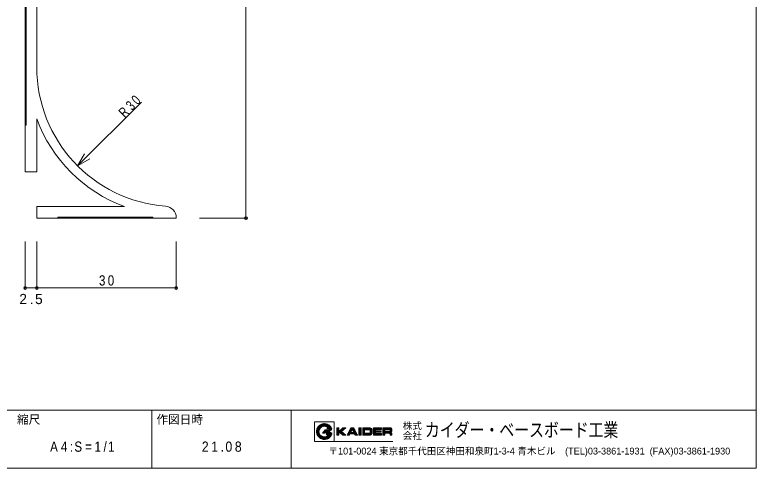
# Model space of a CAD drawing. Units: millimetres at full size, sheet at 1:1; details may follow other scales. Extents: x -141 to 141, y -98 to 98.
# Drawn here: x -18.5 to 141, y -97.5 to 0 of the extents above; entities that cross this region are included whole.
import ezdxf
from ezdxf.enums import TextEntityAlignment as Align

# ---------------------------------------------------------------- set-up
doc = ezdxf.new("R2010")
doc.units = ezdxf.units.MM
doc.header["$PDMODE"] = 32
doc.header["$PDSIZE"] = 0.6
for name, color, linetype, lineweight in [('0-0_ＫＢ製品', 2, 'Continuous', 9), ('0-3_寸法', 4, 'Continuous', 9), ('0-4_引出線字', 4, 'Continuous', 9), ('0-8_他製品', 7, 'Continuous', 9), ('F-0_図面枠', 5, 'Continuous', 9), ('F-5_F-5ﾚｲﾔ', 7, 'Continuous', 9)]:
    doc.layers.add(name, color=color, linetype=linetype, lineweight=lineweight)
doc.styles.add('HG創英角ｺﾞｼｯｸUB', font='')
doc.styles.add('HGｺﾞｼｯｸM', font='')
doc.styles.add('ＭＳ ゴシック', font='')
doc.styles.get('HG創英角ｺﾞｼｯｸUB').set_extended_font_data('HG創英角ｺﾞｼｯｸUB')
doc.styles.get('HGｺﾞｼｯｸM').set_extended_font_data('HGｺﾞｼｯｸM')
doc.styles.get('ＭＳ ゴシック').set_extended_font_data('MS Gothic')

msp = doc.modelspace()

# ---------------------------------------------------------------- linework, layer by layer
at = {"layer": '0-0_ＫＢ製品'}
for p, q in [((-13.75, -11.25), (-13.75, 53.748)), ((-16.25, -33.75), (-16.25, 46.25)), ((-13.75, -33.75), (-13.75, -22.386)), ((-16.25, -33.75), (-13.75, -33.75)), ((-13.75, -41.25), (-13.75, -43.75)), ((-13.75, -41.25), (5.114, -41.25)), ((-13.75, -43.75), (16.25, -43.75)), ((16.25, -43.75), (16.25, -43.654))]:
    msp.add_line(p, q, dxfattribs=at)
for centre, radius, start, end in [((16.25, -11.25), 30, 180, 265.58827), ((16.25, -11.25), 32, 200.36413, 249.63587), ((13.75, -43.654), 2.5, 0, 85.58827)]:
    msp.add_arc(centre, radius, start, end, dxfattribs=at)
at = {"layer": '0-3_寸法'}
for p, q in [((31.25, -43.75), (31.25, 56.25)), ((31.25, -43.75), (21.25, -43.75)), ((-16.25, -58.75), (-16.25, -48.75)), ((-13.75, -58.75), (-13.75, -48.75)), ((16.25, -58.75), (16.25, -48.75)), ((-13.75, -58.75), (-16.25, -58.75)), ((16.25, -58.75), (-13.75, -58.75))]:
    msp.add_line(p, q, dxfattribs=at)
for p in [(31.25, -43.75), (-16.25, -58.75), (-13.75, -58.75), (16.25, -58.75)]:
    msp.add_point(p, dxfattribs=at)
at = {"layer": '0-4_引出線字'}
msp.add_line((-4.963, -32.463), (-2.365, -30.963), dxfattribs=at)
msp.add_lwpolyline([(8.75, -18.75), (-4.963, -32.463), (-3.463, -29.865)], dxfattribs=at)
at = {"layer": '0-8_他製品'}
for p, q in [((-16.05, -23.75), (-16.05, 36.25)), ((-16.05, -23.75), (-16.25, -23.75)), ((11.25, -43.75), (11.25, -43.55))]:
    msp.add_line(p, q, dxfattribs=at)
msp.add_lwpolyline([(-9.25, -43.75), (-9.25, -43.55), (11.25, -43.55)], dxfattribs=at)
at = {"layer": 'F-0_図面枠'}
for p, q in [((141, 97.5), (141, -97.5)), ((-141, -85), (141, -85)), ((11, -97.5), (11, -85)), ((41, -97.5), (41, -85)), ((141, -97.5), (-141, -97.5))]:
    msp.add_line(p, q, dxfattribs=at)
at = {"layer": 'F-5_F-5ﾚｲﾔ'}
for p, q in [((46.426, -89.577), (48.077, -87.926)), ((46.428, -89.731), (47.126, -89.033)), ((46.439, -89.407), (47.907, -87.939)), ((46.475, -89.214), (47.714, -87.975)), ((46.961, -89.701), (46.475, -89.215)), ((46.962, -89.545), (46.51, -89.094)), ((46.551, -88.982), (47.482, -88.051)), ((46.98, -89.407), (46.552, -88.979)), ((47.012, -89.283), (46.601, -88.872)), ((47.055, -89.169), (46.656, -88.77)), ((47.107, -89.065), (46.716, -88.674)), ((46.746, -88.631), (47.13, -88.246)), ((47.168, -88.969), (46.782, -88.583)), ((47.237, -88.881), (46.853, -88.497)), ((47.313, -88.801), (46.929, -88.417)), ((47.397, -88.729), (47.01, -88.342)), ((47.488, -88.664), (47.096, -88.272)), ((47.588, -88.607), (47.188, -88.207)), ((47.697, -88.559), (47.285, -88.147)), ((47.816, -88.522), (47.387, -88.093)), ((47.946, -88.496), (47.496, -88.046)), ((47.506, -88.653), (48.231, -87.928)), ((48.092, -88.485), (47.611, -88.004)), ((47.719, -89.995), (48.458, -89.255)), ((48.259, -88.496), (47.734, -87.971)), ((47.786, -88.53), (48.372, -87.943)), ((48.464, -88.544), (47.865, -87.945)), ((47.875, -89.995), (48.615, -89.255)), ((47.98, -88.492), (48.504, -87.968)), ((48.797, -88.72), (48.005, -87.929)), ((48.032, -89.995), (48.771, -89.255)), ((48.142, -88.486), (48.627, -88.001)), ((49.291, -89.058), (48.158, -87.925)), ((48.285, -88.5), (48.743, -88.041)), ((48.558, -89.511), (48.306, -89.26)), ((49.448, -89.058), (48.326, -87.937)), ((48.413, -88.528), (48.853, -88.089)), ((49.05, -89.255), (48.433, -89.995)), ((48.629, -89.426), (48.458, -89.255)), ((48.503, -89.995), (49.242, -89.255)), ((49.604, -89.058), (48.516, -87.971)), ((48.53, -88.568), (48.956, -88.142)), ((48.7, -89.341), (48.615, -89.255)), ((48.636, -88.618), (49.053, -88.201)), ((48.66, -89.995), (49.399, -89.255)), ((48.877, -88.899), (48.665, -89.058)), ((48.665, -89.058), (49.728, -89.058)), ((48.735, -88.676), (49.145, -88.265)), ((49.708, -89.006), (48.744, -88.041)), ((48.822, -89.058), (48.755, -88.991)), ((48.822, -89.058), (49.39, -88.49)), ((48.825, -88.743), (49.232, -88.335)), ((48.978, -89.058), (48.844, -88.924)), ((48.867, -89.474), (49.086, -89.255)), ((48.901, -88.823), (49.314, -88.41)), ((49.135, -89.058), (48.902, -88.825)), ((48.978, -89.058), (49.462, -88.575)), ((49.05, -89.255), (49.712, -89.255)), ((49.537, -88.679), (49.071, -88.213)), ((49.321, -89.49), (49.086, -89.255)), ((49.712, -89.255), (49.096, -89.625)), ((49.135, -89.058), (49.528, -88.665)), ((49.418, -89.431), (49.242, -89.255)), ((49.291, -89.058), (49.589, -88.761)), ((49.321, -89.49), (49.555, -89.255)), ((49.516, -89.373), (49.399, -89.255)), ((49.448, -89.058), (49.644, -88.862)), ((49.614, -89.314), (49.555, -89.255)), ((49.604, -89.058), (49.693, -88.969)), ((50.802, -88.86), (50.802, -90.39)), ((50.802, -88.86), (51.227, -88.86)), ((50.802, -89.285), (51.227, -88.86)), ((50.802, -89.097), (51.039, -88.86)), ((50.802, -88.91), (50.851, -88.86)), ((50.802, -90.224), (52.166, -88.86)), ((52.194, -90.39), (50.802, -88.998)), ((50.802, -89.473), (51.227, -89.048)), ((51.58, -89.964), (50.802, -89.186)), ((50.802, -89.661), (51.227, -89.236)), ((51.227, -89.236), (50.851, -88.86)), ((51.227, -89.048), (51.039, -88.86)), ((51.227, -88.86), (51.227, -89.37)), ((51.334, -89.88), (52.353, -88.86)), ((51.503, -89.898), (52.541, -88.86)), ((51.921, -89.554), (51.619, -89.252)), ((52.022, -89.467), (51.72, -89.166)), ((52.123, -89.38), (51.821, -89.079)), ((52.73, -88.86), (51.837, -89.625)), ((52.224, -89.294), (51.922, -88.992)), ((52.325, -89.207), (52.024, -88.906)), ((52.077, -88.86), (52.73, -88.86)), ((52.426, -89.121), (52.166, -88.86)), ((52.527, -89.034), (52.353, -88.86)), ((52.628, -88.947), (52.541, -88.86)), ((52.723, -88.866), (52.729, -88.86)), ((53.777, -88.86), (53.012, -90.39)), ((53.097, -90.22), (54.047, -89.27)), ((53.285, -89.844), (54.269, -88.86)), ((53.473, -89.469), (54.081, -88.86)), ((53.882, -89.6), (53.566, -89.283)), ((53.945, -89.475), (53.628, -89.158)), ((53.66, -89.093), (53.894, -88.86)), ((54.007, -89.349), (53.691, -89.032)), ((54.07, -89.224), (53.753, -88.907)), ((53.777, -88.86), (54.457, -88.86)), ((55.02, -89.987), (53.894, -88.86)), ((54.833, -89.611), (54.081, -88.86)), ((54.117, -89.2), (54.457, -88.86)), ((54.203, -89.302), (54.52, -88.985)), ((54.265, -89.427), (54.582, -89.11)), ((54.645, -89.236), (54.269, -88.86)), ((54.328, -89.552), (54.645, -89.236)), ((54.457, -88.86), (55.222, -90.39)), ((55.525, -88.86), (55.525, -90.39)), ((55.525, -89.37), (56.035, -88.86)), ((55.525, -89.182), (55.847, -88.86)), ((55.525, -88.995), (55.659, -88.86)), ((56.035, -89.423), (55.525, -88.913)), ((55.525, -89.558), (56.035, -89.048)), ((56.035, -89.611), (55.525, -89.101)), ((55.525, -89.746), (56.035, -89.236)), ((56.035, -89.799), (55.525, -89.289)), ((56.035, -89.236), (55.659, -88.86)), ((56.035, -89.048), (55.847, -88.86)), ((56.356, -89.048), (56.544, -88.86)), ((56.356, -89.236), (56.732, -88.86)), ((56.356, -89.423), (56.919, -88.86)), ((56.356, -89.611), (57.107, -88.86)), ((56.781, -89.285), (56.356, -88.86)), ((56.781, -89.473), (56.356, -89.048)), ((56.781, -89.661), (56.356, -89.236)), ((56.969, -89.285), (56.544, -88.86)), ((57.157, -89.285), (56.732, -88.86)), ((57.759, -89.285), (56.781, -89.285)), ((56.781, -89.285), (56.781, -89.965)), ((56.87, -89.285), (57.295, -88.86)), ((57.344, -89.285), (56.919, -88.86)), ((57.058, -89.285), (57.483, -88.86)), ((57.532, -89.285), (57.107, -88.86)), ((57.245, -89.285), (57.67, -88.86)), ((57.72, -89.285), (57.295, -88.86)), ((57.433, -89.285), (57.858, -88.86)), ((58.396, -89.774), (57.483, -88.86)), ((57.621, -89.285), (58.04, -88.866)), ((58.396, -89.586), (57.67, -88.86)), ((57.804, -89.29), (58.179, -88.914)), ((58.396, -89.398), (57.858, -88.86)), ((57.921, -89.36), (58.284, -88.997)), ((57.971, -89.498), (58.359, -89.111)), ((57.971, -89.686), (58.395, -89.261)), ((58.388, -89.202), (58.054, -88.868)), ((58.396, -89.965), (58.396, -89.285)), ((58.684, -88.86), (58.684, -90.39)), ((58.684, -88.86), (60.384, -88.86)), ((58.684, -89.621), (59.446, -88.86)), ((58.684, -89.434), (59.258, -88.86)), ((58.684, -89.246), (59.07, -88.86)), ((58.684, -89.058), (58.882, -88.86)), ((58.684, -88.87), (58.695, -88.86)), ((59.435, -89.788), (58.684, -89.038)), ((59.247, -89.788), (58.684, -89.225)), ((59.109, -89.275), (58.695, -88.86)), ((59.222, -89.2), (58.882, -88.86)), ((59.41, -89.2), (59.07, -88.86)), ((59.109, -89.2), (60.384, -89.2)), ((59.598, -89.2), (59.258, -88.86)), ((59.293, -89.2), (59.633, -88.86)), ((59.786, -89.2), (59.446, -88.86)), ((59.481, -89.2), (59.821, -88.86)), ((59.973, -89.2), (59.633, -88.86)), ((59.669, -89.2), (60.009, -88.86)), ((60.161, -89.2), (59.821, -88.86)), ((59.857, -89.2), (60.197, -88.86)), ((60.349, -89.2), (60.009, -88.86)), ((60.044, -89.2), (60.384, -88.86)), ((60.384, -89.048), (60.197, -88.86)), ((60.232, -89.2), (60.384, -89.048)), ((60.384, -88.86), (60.384, -89.2)), ((60.706, -88.86), (60.706, -90.39)), ((62.406, -88.86), (60.706, -88.86)), ((60.706, -89.048), (60.894, -88.86)), ((60.706, -89.236), (61.081, -88.86)), ((60.706, -89.423), (61.269, -88.86)), ((60.706, -89.611), (61.457, -88.86)), ((61.131, -89.285), (60.706, -88.86)), ((61.131, -89.473), (60.706, -89.048)), ((61.478, -90.007), (60.706, -89.236)), ((61.276, -89.243), (60.894, -88.86)), ((61.464, -89.243), (61.081, -88.86)), ((61.131, -89.243), (61.131, -89.625)), ((62.108, -89.243), (61.131, -89.243)), ((61.262, -89.243), (61.645, -88.86)), ((61.652, -89.243), (61.269, -88.86)), ((61.45, -89.243), (61.832, -88.86)), ((61.839, -89.243), (61.457, -88.86)), ((61.637, -89.243), (62.02, -88.86)), ((62.027, -89.243), (61.645, -88.86)), ((61.811, -90.007), (62.661, -89.158)), ((61.825, -89.243), (62.208, -88.86)), ((62.631, -89.659), (61.832, -88.86)), ((62.013, -89.243), (62.396, -88.86)), ((62.661, -89.501), (62.02, -88.86)), ((62.179, -89.264), (62.543, -88.9)), ((62.661, -89.313), (62.208, -88.86)), ((62.236, -89.395), (62.633, -88.998)), ((62.661, -89.125), (62.396, -88.86)), ((62.661, -89.54), (62.661, -89.115)), ((48.116, -91.325), (46.425, -89.634)), ((47.072, -90.125), (46.431, -89.484)), ((47.95, -91.316), (46.434, -89.8)), ((46.443, -89.872), (47.003, -89.312)), ((46.988, -89.884), (46.448, -89.345)), ((47.764, -91.286), (46.464, -89.986)), ((46.468, -90.004), (46.965, -89.507)), ((46.501, -90.127), (46.959, -89.669)), ((47.544, -91.223), (46.527, -90.206)), ((46.541, -90.243), (46.973, -89.811)), ((46.589, -90.353), (47.002, -89.939)), ((46.642, -90.456), (47.042, -90.056)), ((47.243, -91.079), (46.671, -90.507)), ((46.701, -90.553), (47.091, -90.163)), ((46.765, -90.645), (47.149, -90.261)), ((46.835, -90.732), (47.216, -90.351)), ((46.91, -90.814), (47.29, -90.434)), ((46.99, -90.89), (47.372, -90.508)), ((47.075, -90.962), (47.461, -90.575)), ((47.165, -91.028), (47.558, -90.634)), ((47.261, -91.089), (47.664, -90.685)), ((47.362, -91.144), (47.78, -90.726)), ((47.469, -91.193), (47.907, -90.755)), ((47.583, -91.236), (48.048, -90.771)), ((48.266, -91.319), (47.606, -90.659)), ((47.703, -91.272), (48.208, -90.767)), ((47.79, -89.995), (47.737, -89.943)), ((47.946, -89.995), (47.809, -89.857)), ((47.832, -91.3), (48.399, -90.733)), ((48.405, -91.302), (47.847, -90.743)), ((48.102, -89.995), (47.88, -89.772)), ((48.202, -89.938), (47.951, -89.687)), ((47.97, -91.318), (48.663, -90.625)), ((48.273, -89.853), (48.022, -89.601)), ((48.535, -91.275), (48.03, -90.77)), ((48.344, -89.767), (48.093, -89.516)), ((48.12, -91.325), (49.253, -90.192)), ((48.416, -89.682), (48.164, -89.431)), ((48.656, -91.24), (48.185, -90.769)), ((48.487, -89.597), (48.235, -89.345)), ((48.283, -91.318), (49.409, -90.192)), ((48.771, -91.198), (48.323, -90.75)), ((48.433, -89.995), (49.774, -89.995)), ((48.878, -91.149), (48.448, -90.718)), ((48.467, -91.29), (49.566, -90.192)), ((48.574, -89.995), (48.497, -89.918)), ((48.806, -90.42), (48.524, -90.192)), ((48.524, -90.192), (49.728, -90.192)), ((48.645, -90.289), (48.547, -90.192)), ((48.98, -91.094), (48.562, -90.676)), ((48.73, -89.995), (48.568, -89.833)), ((48.581, -90.238), (48.627, -90.192)), ((48.887, -89.995), (48.639, -89.747)), ((49.076, -91.034), (48.666, -90.623)), ((48.667, -90.308), (48.784, -90.192)), ((48.683, -91.231), (49.722, -90.192)), ((49.333, -90.821), (48.703, -90.192)), ((49.043, -89.995), (48.711, -89.662)), ((48.754, -90.378), (48.94, -90.192)), ((49.167, -90.968), (48.762, -90.563)), ((49.2, -89.995), (48.782, -89.577)), ((48.816, -89.995), (49.154, -89.657)), ((48.83, -90.458), (49.097, -90.192)), ((49.252, -90.897), (48.832, -90.477)), ((49.356, -89.995), (48.853, -89.492)), ((49.408, -90.74), (48.86, -90.192)), ((49.125, -89.607), (48.924, -89.406)), ((48.971, -91.1), (49.6, -90.471)), ((48.972, -89.995), (49.255, -89.712)), ((49.223, -89.549), (48.995, -89.321)), ((49.478, -90.654), (49.016, -90.192)), ((49.096, -89.625), (49.774, -89.995)), ((49.129, -89.995), (49.356, -89.767)), ((49.543, -90.562), (49.173, -90.192)), ((49.512, -89.995), (49.199, -89.681)), ((49.285, -89.995), (49.458, -89.822)), ((49.603, -90.465), (49.329, -90.192)), ((49.442, -89.995), (49.559, -89.878)), ((49.657, -90.363), (49.486, -90.192)), ((49.669, -89.995), (49.543, -89.869)), ((49.598, -89.995), (49.66, -89.933)), ((49.704, -90.254), (49.642, -90.192)), ((49.755, -89.995), (49.761, -89.988)), ((50.802, -89.848), (51.28, -89.37)), ((50.802, -90.036), (51.468, -89.37)), ((51.308, -89.88), (50.802, -89.374)), ((51.227, -89.987), (50.802, -89.562)), ((51.227, -90.174), (50.802, -89.749)), ((51.227, -90.362), (50.802, -89.937)), ((51.067, -90.39), (50.802, -90.125)), ((50.879, -90.39), (50.802, -90.313)), ((50.802, -90.39), (51.227, -90.39)), ((50.823, -90.39), (51.227, -89.987)), ((51.011, -90.39), (51.227, -90.174)), ((51.199, -90.39), (51.227, -90.362)), ((51.227, -89.88), (51.492, -89.88)), ((51.227, -89.88), (51.227, -90.39)), ((52.382, -90.39), (51.361, -89.37)), ((52.569, -90.39), (51.518, -89.339)), ((51.604, -89.985), (51.906, -89.683)), ((51.705, -90.071), (52.007, -89.77)), ((51.806, -90.158), (52.108, -89.857)), ((51.837, -89.625), (52.73, -90.39)), ((51.907, -90.245), (52.209, -89.943)), ((52.009, -90.331), (52.31, -90.03)), ((52.138, -90.39), (52.411, -90.117)), ((52.325, -90.39), (52.512, -90.203)), ((52.513, -90.39), (52.613, -90.29)), ((52.701, -90.39), (52.714, -90.377)), ((53.012, -90.39), (53.487, -90.39)), ((53.171, -90.39), (53.065, -90.284)), ((53.115, -90.39), (53.86, -89.645)), ((53.359, -90.39), (53.128, -90.159)), ((53.507, -90.351), (53.19, -90.034)), ((53.569, -90.226), (53.253, -89.909)), ((53.302, -90.39), (53.898, -89.795)), ((53.667, -90.135), (53.315, -89.784)), ((53.854, -90.135), (53.378, -89.658)), ((54.042, -90.135), (53.44, -89.533)), ((53.615, -90.135), (53.487, -90.39)), ((53.82, -89.725), (53.503, -89.408)), ((53.745, -90.135), (54.085, -89.795)), ((54.23, -90.135), (53.89, -89.795)), ((53.933, -90.135), (54.273, -89.795)), ((54.418, -90.135), (54.078, -89.795)), ((54.121, -90.135), (54.77, -89.486)), ((55.208, -90.362), (54.258, -89.412)), ((54.606, -90.135), (54.266, -89.795)), ((54.308, -90.135), (54.832, -89.611)), ((54.391, -89.677), (54.707, -89.361)), ((55.048, -90.39), (54.445, -89.787)), ((54.496, -90.135), (54.895, -89.736)), ((54.86, -90.39), (54.633, -90.163)), ((54.641, -90.178), (54.958, -89.861)), ((54.703, -90.303), (55.02, -89.987)), ((54.804, -90.39), (55.083, -90.112)), ((54.992, -90.39), (55.145, -90.237)), ((55.18, -90.39), (55.208, -90.362)), ((55.525, -89.933), (56.035, -89.423)), ((56.035, -89.987), (55.525, -89.477)), ((55.525, -90.121), (56.035, -89.611)), ((56.035, -90.174), (55.525, -89.664)), ((55.525, -90.309), (56.035, -89.799)), ((56.035, -90.362), (55.525, -89.852)), ((55.875, -90.39), (55.525, -90.04)), ((55.687, -90.39), (55.525, -90.228)), ((55.525, -90.39), (56.035, -90.39)), ((55.631, -90.39), (56.035, -89.987)), ((55.819, -90.39), (56.035, -90.174)), ((56.007, -90.39), (56.035, -90.362)), ((56.356, -89.799), (56.781, -89.374)), ((56.781, -89.848), (56.356, -89.423)), ((56.356, -89.987), (56.781, -89.562)), ((57.135, -90.39), (56.356, -89.611)), ((56.356, -90.174), (56.781, -89.749)), ((56.947, -90.39), (56.356, -89.799)), ((56.356, -90.362), (56.781, -89.937)), ((56.76, -90.39), (56.356, -89.987)), ((56.572, -90.39), (56.356, -90.174)), ((56.384, -90.39), (56.356, -90.362)), ((57.971, -90.39), (56.356, -90.39)), ((56.516, -90.39), (56.941, -89.965)), ((56.704, -90.39), (57.129, -89.965)), ((57.759, -89.965), (56.781, -89.965)), ((56.891, -90.39), (57.316, -89.965)), ((57.323, -90.39), (56.898, -89.965)), ((57.079, -90.39), (57.504, -89.965)), ((57.511, -90.39), (57.086, -89.965)), ((57.267, -90.39), (57.692, -89.965)), ((57.698, -90.39), (57.273, -89.965)), ((57.455, -90.39), (58.396, -89.449)), ((57.886, -90.39), (57.461, -89.965)), ((57.642, -90.39), (58.396, -89.636)), ((58.059, -90.375), (57.649, -89.965)), ((58.189, -90.317), (57.826, -89.954)), ((57.83, -90.39), (58.396, -89.824)), ((58.288, -90.229), (57.933, -89.874)), ((57.971, -89.753), (57.971, -89.498)), ((58.396, -89.961), (57.971, -89.536)), ((58.36, -90.113), (57.971, -89.724)), ((58.025, -90.383), (58.389, -90.019)), ((58.684, -89.809), (59.109, -89.384)), ((59.109, -89.838), (58.684, -89.413)), ((58.684, -90.184), (59.407, -89.462)), ((58.684, -89.997), (59.22, -89.462)), ((59.109, -90.026), (58.684, -89.601)), ((59.286, -90.39), (58.684, -89.789)), ((58.684, -90.372), (59.109, -89.947)), ((59.098, -90.39), (58.684, -89.976)), ((58.91, -90.39), (58.684, -90.164)), ((58.723, -90.39), (58.684, -90.352)), ((58.684, -90.39), (60.384, -90.39)), ((58.854, -90.39), (59.194, -90.05)), ((59.042, -90.39), (59.382, -90.05)), ((59.109, -89.788), (60.3, -89.788)), ((59.109, -89.788), (59.109, -90.05)), ((59.109, -90.05), (60.384, -90.05)), ((59.474, -90.39), (59.134, -90.05)), ((59.23, -90.39), (59.57, -90.05)), ((59.268, -89.788), (59.595, -89.462)), ((59.623, -89.788), (59.296, -89.462)), ((59.661, -90.39), (59.321, -90.05)), ((59.418, -90.39), (59.758, -90.05)), ((59.456, -89.788), (59.783, -89.462)), ((59.811, -89.788), (59.484, -89.462)), ((59.849, -90.39), (59.509, -90.05)), ((59.605, -90.39), (59.945, -90.05)), ((59.644, -89.788), (59.971, -89.462)), ((59.999, -89.788), (59.672, -89.462)), ((60.037, -90.39), (59.697, -90.05)), ((59.793, -90.39), (60.133, -90.05)), ((59.832, -89.788), (60.158, -89.462)), ((60.186, -89.788), (59.86, -89.462)), ((60.225, -90.39), (59.885, -90.05)), ((59.981, -90.39), (60.321, -90.05)), ((60.019, -89.788), (60.3, -89.508)), ((60.3, -89.714), (60.047, -89.462)), ((60.384, -90.362), (60.072, -90.05)), ((60.169, -90.39), (60.384, -90.174)), ((60.207, -89.788), (60.3, -89.696)), ((60.3, -89.526), (60.235, -89.462)), ((60.384, -90.174), (60.26, -90.05)), ((60.3, -89.462), (60.3, -89.788)), ((60.356, -90.39), (60.384, -90.362)), ((60.384, -90.05), (60.384, -90.39)), ((60.706, -89.799), (61.131, -89.374)), ((61.29, -90.007), (60.706, -89.423)), ((60.706, -89.987), (61.131, -89.562)), ((61.131, -90.036), (60.706, -89.611)), ((60.706, -90.174), (61.255, -89.625)), ((60.706, -90.362), (61.443, -89.625)), ((61.131, -90.224), (60.706, -89.799)), ((61.109, -90.39), (60.706, -89.987)), ((60.922, -90.39), (60.706, -90.174)), ((60.734, -90.39), (60.706, -90.362)), ((60.706, -90.39), (61.131, -90.39)), ((60.866, -90.39), (61.131, -90.125)), ((61.053, -90.39), (61.131, -90.313)), ((62.108, -89.625), (61.131, -89.625)), ((61.131, -90.007), (61.131, -90.39)), ((62.108, -90.007), (61.131, -90.007)), ((61.248, -90.007), (61.631, -89.625)), ((61.666, -90.007), (61.283, -89.625)), ((61.436, -90.007), (61.818, -89.625)), ((61.853, -90.007), (61.471, -89.625)), ((61.624, -90.007), (62.006, -89.625)), ((62.041, -90.007), (61.659, -89.625)), ((62.611, -90.39), (61.846, -89.625)), ((61.999, -90.007), (62.661, -89.346)), ((62.661, -90.252), (62.034, -89.625)), ((62.171, -90.024), (62.661, -89.534)), ((62.661, -90.064), (62.191, -89.594)), ((62.236, -89.498), (62.236, -89.37)), ((62.541, -89.756), (62.236, -89.451)), ((62.236, -90.146), (62.545, -89.837)), ((62.236, -90.334), (62.634, -89.936)), ((62.236, -90.135), (62.236, -90.39)), ((62.424, -90.39), (62.236, -90.202)), ((62.236, -90.39), (62.661, -90.39)), ((62.368, -90.39), (62.661, -90.097)), ((62.555, -90.39), (62.661, -90.284)), ((62.661, -90.05), (62.661, -90.39)), ((50.25, -91.75), (46, -91.75)), ((50.25, -91.75), (60.538, -91.75)), ((60.538, -91.75), (62.839, -91.75))]:
    msp.add_line(p, q, dxfattribs=at)
for points in [[(46, -91.75), (46, -87.5), (50.25, -87.5), (50.25, -91.75)], [(48.31, -89.255), (47.694, -89.995), (48.155, -89.995)], [(48.31, -89.255), (48.771, -89.255), (48.155, -89.995)], [(51.227, -89.37), (51.482, -89.37), (52.077, -88.86)], [(54.082, -89.2), (53.785, -89.795), (54.449, -89.795)], [(54.082, -89.2), (54.152, -89.2), (54.449, -89.795)], [(55.525, -88.86), (56.035, -88.86), (56.035, -90.39)], [(57.971, -88.86), (56.356, -88.86), (56.356, -90.39)], [(59.109, -89.2), (59.109, -89.462), (60.3, -89.462)], [(51.482, -89.88), (52.077, -90.39), (52.73, -90.39)], [(53.615, -90.135), (54.619, -90.135), (54.747, -90.39), (55.222, -90.39)]]:
    msp.add_lwpolyline(points, dxfattribs=at)
for centre, radius, start, end in [((48.125, -89.625), 1.7, 19.46999, 340.53), ((48.102, -89.629), 1.144, 47.28999, 307.96999), ((48.833, -88.844), 0.0708, 308.53999, 51.09), ((57.759, -89.498), 0.212, 0, 90), ((57.971, -89.285), 0.425, 0, 90), ((62.108, -89.37), 0.128, 0, 90), ((62.406, -89.115), 0.255, 0, 90), ((48.761, -90.475), 0.0708, 308.53999, 51.09), ((57.759, -89.753), 0.212, 270, 0), ((57.938, -89.932), 0.459, 274.12, 355.87999), ((62.108, -89.498), 0.128, 270, 0), ((62.108, -90.135), 0.128, 0, 90), ((62.406, -89.54), 0.255, 270, 0), ((62.406, -90.05), 0.255, 0, 90)]:
    msp.add_arc(centre, radius, start, end, dxfattribs=at)

# ---------------------------------------------------------------- texts
at = {"layer": '0-3_寸法', "color": 7, "char_height": 2.199, "attachment_point": 7, "style": 'HGｺﾞｼｯｸM'}
for s, insert in [('\\T1.36;\\W0.85;30', (-0.375, -58.25)), ('\\T1.38;2.5', (-17.5, -62.25))]:
    msp.add_mtext(s, dxfattribs=dict(at, insert=insert))
at = {"layer": '0-4_引出線字', "color": 7, "insert": (5.214, -22.286), "char_height": 2.199, "attachment_point": 7, "rotation": 45, "style": 'HGｺﾞｼｯｸM'}
msp.add_mtext('\\T1.38;\\W0.75;R30', dxfattribs=at)
at = {"layer": 'F-5_F-5ﾚｲﾔ'}
for s, height, style, p in [('縮尺', 1.833, 'HGｺﾞｼｯｸM', (-18, -88.5)), ('作図日時', 1.833, 'HGｺﾞｼｯｸM', (12, -88.5)), ('株式', 1.466, 'ＭＳ ゴシック', (65, -89.562)), ('会社', 1.466, 'ＭＳ ゴシック', (65, -91.688)), ('〒101-0024 東京都千代田区神田和泉町1-3-4 青木ビル\u3000(TEL)03-3861-1931  (FAX)03-3861-1930', 1.466, 'HGｺﾞｼｯｸM', (49, -95))]:
    msp.add_text(s, height=height, dxfattribs=dict(at, style=style)).set_placement(p, align=Align.BOTTOM_LEFT)
at = {"layer": 'F-5_F-5ﾚｲﾔ', "style": 'HG創英角ｺﾞｼｯｸUB', "width": 0.8}
msp.add_text('カイダー・ベースボード工業', height=2.933, dxfattribs=at).set_placement((69.75, -91.625), align=Align.BOTTOM_LEFT)
at = {"layer": 'F-5_F-5ﾚｲﾔ', "char_height": 2.199, "attachment_point": 7, "style": 'HGｺﾞｼｯｸM'}
for s, insert in [('\\T1.39;\\W0.85;A4:S=1/1', (-10.875, -94)), ('\\T1.38;\\W0.9;21.08', (21.75, -94))]:
    msp.add_mtext(s, dxfattribs=dict(at, insert=insert))

doc.saveas('drawing.dxf')
